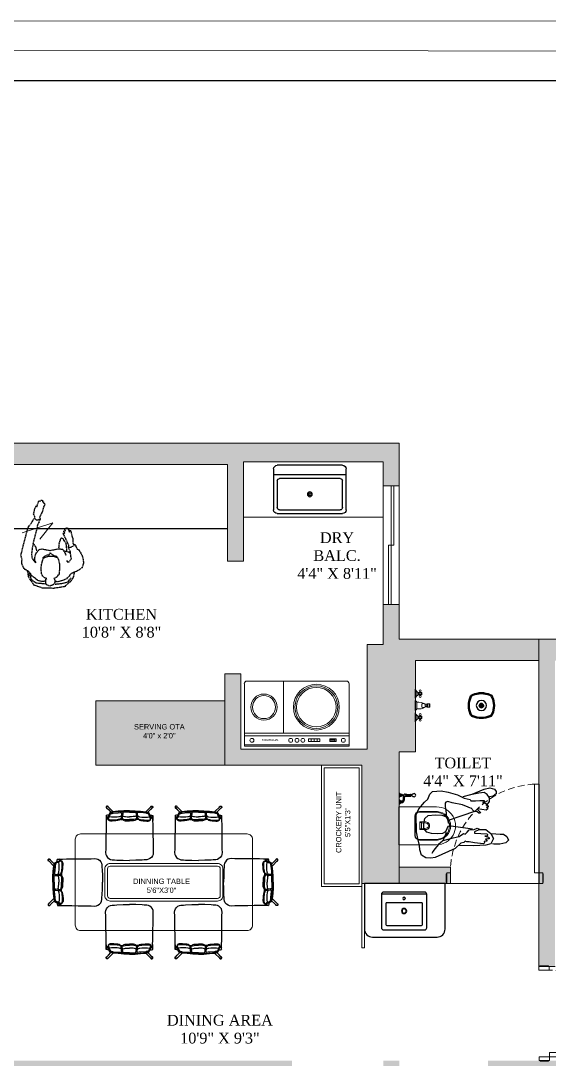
# Model space of a CAD drawing. Header units: inches. Extents: x 2744 to 7136, y -4349 to -2068.
# Drawn here: x 5651.2 to 5847.9, y -4030.8 to -3644 of the extents above; entities that cross this region are included whole.
import ezdxf

# ---------------------------------------------------------------- set-up
doc = ezdxf.new("R2010")
doc.units = ezdxf.units.IN
doc.header["$MEASUREMENT"] = 0
for name, pattern in [('1', [0]), ('ACAD_ISO02W100', [15, 12, -3]), ('ACAD_ISO03W100', [30, 12, -18]), ('CENTER2', [1.125, 0.75, -0.125, 0.125, -0.125]), ('HIDDEN4', [0.09375, 0.0625, -0.03125])]:
    doc.linetypes.add(name, pattern=pattern)
for name, color, linetype in [('1_text', 252, 'Continuous'), ('line_cad-block.com', 250, 'Continuous'), ('OP-ARQ-PUERTA', 3, 'Continuous'), ('OP-PROY 1', 8, 'HIDDEN4'), ('sanit acces', 4, 'Continuous')]:
    doc.layers.add(name, color=color, linetype=linetype)
for name, color, linetype, lineweight in [('2_wall 230', 12, 'Continuous', 30), ('col.', 31, 'Continuous', 0), ('DIM', 40, '1', 0), ('FURNI', 140, 'Continuous', 18), ('wall', 7, 'Continuous', 30)]:
    doc.layers.add(name, color=color, linetype=linetype, lineweight=lineweight)
doc.layers.add('HATCH', color=251, linetype='Continuous', lineweight=0, transparency=0.75)
doc.styles.add('HEMI', font='stylu.ttf')
doc.styles.get("Standard").update_dxf_attribs({"font": 'arial.ttf'})
doc.styles.add('syf', font='sylfaen.ttf')

# ---------------------------------------------------------------- blocks, each defined once
blk = doc.blocks.new('R95')
at = {"color": 0, "linetype": 'ByBlock'}
for p, q in [((-99, 715), (-136, 663)), ((-45, 731), (-99, 715)), ((-4, 729), (-45, 731)), ((50, 711), (-4, 729)), ((-245, 595), (-317, 513)), ((-200, 616), (-245, 595)), ((-148, 626), (-200, 616)), ((-155, 616), (-171, 581)), ((-136, 663), (-155, 616)), ((-12, 579), (4, 595)), ((4, 595), (35, 587)), ((105, 680), (50, 711)), ((114, 659), (105, 680)), ((167, 635), (114, 659)), ((138, 585), (147, 608)), ((147, 608), (155, 624)), ((173, 612), (167, 635)), ((202, 608), (173, 612)), ((239, 608), (202, 608)), ((283, 595), (239, 608)), ((312, 589), (283, 595)), ((-317, 513), (-336, 391)), ((-287, 406), (-278, 484)), ((-278, 484), (-260, 556)), ((-247, 492), (-262, 435)), ((-260, 556), (-214, 591)), ((-229, 531), (-247, 492)), ((-196, 567), (-229, 531)), ((-171, 581), (-196, 567)), ((-33, 567), (-12, 579)), ((-31, 546), (-33, 567)), ((-16, 536), (-31, 546)), ((35, 587), (62, 583)), ((83, 513), (41, 531)), ((62, 583), (83, 581)), ((83, 560), (68, 581)), ((83, 581), (136, 558)), ((93, 513), (83, 560)), ((114, 490), (83, 513)), ((91, 542), (176, 534)), ((118, 441), (114, 490)), ((136, 558), (157, 564)), ((138, 564), (138, 585)), ((157, 564), (221, 534)), ((176, 534), (229, 501)), ((221, 534), (293, 499)), ((244, 480), (225, 466)), ((229, 501), (244, 480)), ((303, 501), (293, 519)), ((293, 519), (318, 507)), ((293, 499), (303, 501)), ((357, 552), (310, 571)), ((310, 571), (332, 569)), ((326, 579), (312, 589)), ((318, 507), (328, 511)), ((328, 511), (322, 525)), ((322, 525), (349, 515)), ((332, 569), (326, 579)), ((349, 515), (355, 525)), ((351, 536), (359, 538)), ((355, 525), (351, 536)), ((359, 538), (357, 552)), ((-336, 391), (-332, 261)), ((-301, 369), (-309, 344)), ((-289, 393), (-301, 369)), ((-270, 402), (-289, 393)), ((-251, 404), (-270, 402)), ((-262, 435), (-256, 410)), ((-227, 398), (-251, 404)), ((-221, 393), (-227, 398)), ((-216, 410), (-221, 393)), ((-202, 428), (-216, 410)), ((-169, 451), (-202, 428)), ((-113, 457), (-169, 451)), ((-60, 457), (-113, 457)), ((2, 441), (-60, 457)), ((31, 426), (2, 441)), ((13, 433), (25, 408)), ((25, 408), (31, 381)), ((31, 381), (29, 358)), ((29, 358), (29, 329)), ((41, 393), (31, 426)), ((50, 377), (41, 393)), ((62, 365), (50, 377)), ((72, 354), (62, 365)), ((99, 348), (118, 441)), ((167, 449), (124, 447)), ((225, 466), (167, 449)), ((-332, 261), (-299, 165)), ((-309, 344), (-299, 313)), ((-299, 313), (-278, 301)), ((-278, 253), (-284, 301)), ((-278, 301), (-249, 299)), ((-272, 189), (-278, 253)), ((-254, 297), (-258, 249)), ((-258, 249), (-243, 204)), ((-249, 299), (-229, 301)), ((-229, 301), (-221, 313)), ((-221, 313), (-214, 286)), ((-214, 286), (-192, 261)), ((-192, 261), (-159, 249)), ((-159, 249), (-93, 247)), ((-93, 247), (-33, 257)), ((-33, 257), (17, 270)), ((15, 278), (-2, 272)), ((23, 305), (15, 278)), ((17, 270), (37, 292)), ((29, 329), (23, 305)), ((37, 292), (48, 317)), ((48, 317), (50, 338)), ((50, 338), (62, 344)), ((62, 344), (72, 354)), ((116, 259), (99, 348)), ((110, 224), (116, 259)), ((539, 257), (481, 229)), ((580, 270), (539, 257)), ((634, 288), (580, 270)), ((644, 274), (634, 288)), ((658, 274), (644, 274)), ((658, 261), (658, 274)), ((675, 261), (658, 261)), ((660, 233), (675, 245)), ((675, 245), (675, 261)), ((-299, 165), (-210, 105)), ((-243, 140), (-272, 189)), ((-243, 204), (-208, 160)), ((-204, 121), (-243, 140)), ((-208, 160), (-183, 132)), ((-157, 105), (-204, 121)), ((-183, 132), (-165, 125)), ((-165, 125), (-134, 95)), ((-33, 175), (-39, 191)), ((-39, 191), (-20, 173)), ((-10, 156), (-33, 175)), ((-20, 173), (19, 173)), ((15, 140), (-10, 156)), ((60, 136), (15, 140)), ((19, 173), (72, 191)), ((110, 142), (60, 136)), ((72, 191), (110, 224)), ((93, 198), (128, 189)), ((184, 154), (110, 142)), ((128, 189), (163, 171)), ((163, 171), (176, 160)), ((347, 198), (184, 154)), ((388, 204), (347, 198)), ((363, 97), (427, 144)), ((456, 235), (388, 204)), ((427, 144), (456, 158)), ((450, 189), (452, 218)), ((464, 175), (450, 189)), ((452, 218), (460, 224)), ((473, 233), (456, 235)), ((456, 158), (466, 171)), ((466, 171), (487, 173)), ((481, 229), (473, 233)), ((487, 173), (514, 160)), ((514, 160), (578, 173)), ((578, 173), (611, 191)), ((598, 196), (667, 220)), ((611, 191), (598, 196)), ((669, 229), (660, 233)), ((667, 220), (669, 229)), ((-210, 105), (-126, 88)), ((-134, 95), (-119, 62)), ((-119, 62), (-89, 39)), ((-89, 39), (-45, 24)), ((-45, 24), (-8, 27)), ((-8, 27), (44, 14)), ((44, 14), (122, 33)), ((122, 33), (363, 97))]:
    blk.add_line(p, q, dxfattribs=at)
blk = doc.blocks.new('Sink-single - 30 in top')
blk.add_line((-15, -3.999996), (15, -3.999996))
for points in [[(-13.5, 0), (13.5, 0)], [(-15, -18.499996), (-15, -1.5)], [(15, -1.5), (15, -18.499996)], [(-13.5, -17.499996), (-13.5, -6.499996)], [(-12.5, -5.499996), (12.5, -5.499996)], [(13.5, -6.499996), (13.5, -17.499996)], [(13.5, -19.999996), (-13.5, -19.999996)], [(12.5, -18.499996), (-12.5, -18.499996)]]:
    blk.add_lwpolyline(points)
for radius in [1, 0.5]:
    blk.add_circle((0, -11.999996), radius)
for centre, radius, start, end in [((-13.5, -1.5), 1.5, 90, 180), ((13.5, -1.5), 1.5, 0, 90), ((-12.5, -6.499996), 1, 90, 180), ((12.5, -6.499996), 1, 0, 90), ((-13.5, -18.499996), 1.5, 180, 270), ((-12.5, -17.499996), 1, 180, 270), ((12.5, -17.499996), 1, 270, 0), ((13.5, -18.499996), 1.5, 270, 0)]:
    blk.add_arc(centre, radius, start, end)
blk = doc.blocks.new('rthth')
at = {"color": 22}
for p, q in [((4076.22, -478.72), (4039.17, -478.72)), ((4052.82, -498.09), (4052.82, -478.72)), ((4038.2, -502.97), (4038.2, -479.69)), ((4077.2, -502.97), (4077.2, -479.69)), ((4077.2, -498.09), (4038.2, -498.09)), ((4077.2, -499.07), (4038.2, -499.07)), ((4077.2, -502.48), (4038.2, -502.48)), ((4062.08, -501.22), (4062.08, -500.27)), ((4062.08, -500.27), (4066.36, -500.27)), ((4066.36, -501.22), (4062.08, -501.22)), ((4063.13, -500.27), (4063.13, -501.22)), ((4064.18, -500.27), (4064.18, -501.22)), ((4065.31, -500.27), (4065.31, -501.22)), ((4066.36, -500.27), (4066.36, -501.22)), ((4070, -500.98), (4070, -500.51)), ((4070, -500.51), (4071.89, -500.51)), ((4071.89, -500.98), (4070, -500.98)), ((4071.89, -500.51), (4071.89, -500.98)), ((4077.2, -502.97), (4038.2, -502.97))]:
    blk.add_line(p, q, dxfattribs=at)
at = {"color": 22, "elevation": 0}
blk.add_lwpolyline([(4072.38, -501.22), (4070, -501.22), (4070, -500.27), (4072.38, -500.27)], close=True, dxfattribs=at)
at = {"color": 22}
for centre, radius in [((4065.01, -488.41), 8.53), ((4065.01, -488.41), 7.95), ((4065.01, -488.41), 7.36), ((4045.51, -488.41), 4.87), ((4045.51, -488.41), 4.29), ((4041.03, -500.78), 0.731), ((4055.44, -500.78), 0.731), ((4057.81, -500.78), 0.731), ((4059.98, -500.78), 0.731), ((4075.06, -500.78), 0.731)]:
    blk.add_circle(centre, radius, dxfattribs=at)
for centre, start, end in [((4039.17, -479.69), 90, 180), ((4076.22, -479.69), 0, 90)]:
    blk.add_arc(centre, 0.975, start, end, dxfattribs=at)
at = {"color": 22, "ltscale": 10, "insert": (4050.82, -501.03), "char_height": 0.731, "attachment_point": 1, "rotation": 180}
blk.add_mtext_dynamic_manual_height_columns('WHIRLPOOL', width=4.0897, gutter_width=17.55, heights=[0], dxfattribs=at)
blk = doc.blocks.new('LEADCHAIR Executive 2014')
at = {"layer": 'line_cad-block.com', "color": 252, "true_color": 0x939598}
for points in [[(-239, 254), (-241, 256), (-243, 261), (-246, 264), (-249, 267), (-253, 268), (-257, 268), (-260, 267), (-264, 264), (-266, 261), (-267, 257), (-267, 253), (-266, 250), (-264, 246), (-260, 244), (-254, 240)], [(-186, 201), (-248, 262), (-251, 265), (-253, 265), (-256, 265), (-259, 265), (-262, 262), (-264, 260), (-265, 257), (-264, 254), (-264, 251), (-262, 249), (-241, 227), (-211, 196)], [(186, 201), (248, 262), (251, 265), (253, 265), (256, 265), (259, 265), (262, 262), (264, 260), (265, 257), (264, 254), (264, 251), (262, 249), (241, 227), (211, 196)], [(239, 254), (241, 256), (243, 261), (246, 264), (249, 267), (253, 268), (257, 268), (260, 267), (264, 264), (266, 261), (267, 257), (267, 253), (266, 250), (264, 246), (260, 244), (254, 240)], [(-256, 130), (-260, 128), (-262, 121), (-263, 116), (-265, 102), (-267, 55), (-267, -5), (-269, -78), (-270, -119), (-270, -168), (-270, -225), (-272, -265), (-270, -285), (-263, -303), (-251, -320), (-234, -334), (-217, -342), (-199, -346), (-170, -348), (-146, -350), (-73, -353), (0, -354)], [(-265, 159), (-265, 159), (-266, 159), (-266, 150), (-266, 142), (-266, 139), (-266, 104)], [(-263, 146), (-264, 146), (-264, 146), (-265, 145), (-265, 144), (-266, 131)], [(0, 214), (-64, 213), (-127, 208), (-190, 201), (-202, 199), (-211, 196), (-219, 194), (-223, 191), (-227, 184), (-247, 135), (-249, 131), (-251, 130), (-253, 131), (-255, 136), (-259, 147), (-262, 153), (-265, 159)], [(-234, 166), (-245, 164), (-252, 163), (-265, 159)], [(0, 210), (-63, 207), (-126, 203), (-190, 196), (-196, 195), (-204, 193), (-210, 192), (-216, 190), (-220, 188), (-223, 184), (-226, 176), (-245, 133), (-251, 124), (-253, 125), (-263, 146)], [(-98, 152), (-96, 152), (-93, 152), (-92, 152), (-93, 147), (-93, 143), (-94, 138), (-94, 134), (-95, 129), (-96, 124), (-96, 123), (-102, 120), (-107, 118), (-111, 116), (-128, 112), (-140, 110), (-170, 108), (-192, 107), (-204, 107), (-224, 108), (-229, 109), (-241, 113), (-244, 114), (-241, 121), (-237, 132), (-233, 142), (-232, 146), (-229, 151)], [(-96, 123), (-99, 119), (-107, 112), (-117, 105), (-131, 101), (-157, 98), (-180, 97), (-198, 95), (-214, 95), (-221, 97), (-227, 99), (-233, 101), (-237, 105), (-240, 108), (-242, 112), (-243, 113)], [(-92, 195), (-90, 194), (-89, 192), (-90, 180), (-92, 155), (-99, 151), (-106, 149), (-116, 146), (-120, 145), (-142, 142), (-168, 141), (-190, 141), (-206, 142), (-224, 145), (-230, 146), (-230, 147), (-228, 153), (-221, 173), (-219, 176), (-217, 178), (-210, 181), (-199, 184), (-193, 185), (-186, 187), (-130, 192), (-111, 193), (-92, 195)], [(-71, 153), (-76, 153), (-79, 152), (-80, 152), (-80, 149), (-81, 144), (-82, 136), (-83, 130), (-84, 124), (-67, 117), (-50, 115), (0, 113)], [(-84, 124), (-73, 110), (-68, 107), (-60, 103), (-48, 100), (-39, 99), (-34, 98), (0, 98)], [(0, 198), (-74, 197), (-74, 195), (-75, 193), (-76, 181), (-79, 156), (-78, 155), (-76, 154), (-71, 152), (-57, 148), (-44, 147), (-25, 146), (0, 146)], [(0, 214), (64, 213), (127, 208), (190, 201), (202, 199), (211, 196), (219, 194), (223, 191), (227, 184), (247, 135), (249, 131), (251, 130), (253, 131), (255, 136), (259, 147), (262, 153), (265, 159)], [(0, 210), (63, 207), (126, 203), (190, 196), (196, 195), (204, 193), (210, 192), (216, 190), (220, 188), (223, 184), (226, 176), (245, 133), (251, 124), (253, 125), (263, 146)], [(0, 198), (74, 197), (74, 195), (75, 193), (76, 181), (79, 156), (78, 155), (76, 154), (71, 152), (57, 148), (44, 147), (25, 146), (0, 146)], [(71, 153), (76, 153), (79, 152), (80, 152), (80, 149), (81, 144), (82, 136), (83, 130), (84, 124), (67, 117), (50, 115), (0, 113)], [(256, 130), (260, 128), (262, 121), (263, 116), (265, 102), (267, 55), (267, -5), (269, -78), (270, -119), (270, -168), (270, -225), (272, -265), (270, -285), (263, -303), (251, -320), (234, -334), (217, -342), (199, -346), (170, -348), (146, -350), (73, -353), (0, -354)], [(84, 124), (73, 110), (68, 107), (60, 103), (48, 100), (39, 99), (34, 98), (0, 98)], [(92, 195), (90, 194), (89, 192), (90, 180), (92, 155), (99, 151), (106, 149), (116, 146), (120, 145), (142, 142), (168, 141), (190, 141), (206, 142), (224, 145), (230, 146), (230, 147), (228, 153), (221, 173), (219, 176), (217, 178), (210, 181), (199, 184), (193, 185), (186, 187), (130, 192), (111, 193), (92, 195)], [(98, 152), (96, 152), (93, 152), (92, 152), (93, 147), (93, 143), (94, 138), (94, 134), (95, 129), (96, 124), (96, 123), (102, 120), (107, 118), (111, 116), (128, 112), (140, 110), (170, 108), (192, 107), (204, 107), (224, 108), (229, 109), (241, 113), (244, 114), (241, 121), (237, 132), (233, 142), (232, 146), (229, 151)], [(96, 123), (99, 119), (107, 112), (117, 105), (131, 101), (157, 98), (180, 97), (198, 95), (214, 95), (221, 97), (227, 99), (233, 101), (237, 105), (240, 108), (242, 112), (243, 113)], [(234, 166), (245, 164), (252, 163), (265, 159)], [(263, 146), (264, 146), (264, 146), (265, 145), (265, 144), (266, 131)], [(265, 159), (265, 159), (266, 159), (266, 150), (266, 142), (266, 139), (266, 104)], [(-102, 115), (-89, 115)], [(-89, 115), (-86, 115), (-81, 114), (-73, 111)], [(89, 115), (86, 115), (81, 114), (73, 111)], [(102, 115), (89, 115)]]:
    blk.add_lwpolyline(points, dxfattribs=at)
blk = doc.blocks.new('45H')
at = {"layer": 'DIM', "color": 251, "true_color": 0x636466}
for points in [[(3972.57, -538.99), (3972.57, -570.99, 0.414214), (3974.57, -572.99), (4036.57, -572.99, 0.414214), (4038.57, -570.99), (4038.57, -538.99, 0.414214), (4036.57, -536.99), (3974.57, -536.99, 0.414214)], [(3983.57, -549.99), (3983.57, -559.99, 0.414214), (3985.57, -561.99), (4025.57, -561.99, 0.414214), (4027.57, -559.99), (4027.57, -549.99, 0.414214), (4025.57, -547.99), (3985.57, -547.99, 0.414214)], [(3984.57, -549.99), (3984.57, -559.99, 0.414214), (3985.57, -560.99), (4025.57, -560.99, 0.414214), (4026.57, -559.99), (4026.57, -549.99, 0.414214), (4025.57, -548.99), (3985.57, -548.99, 0.414214)]]:
    blk.add_lwpolyline(points, format="xyb", close=True, dxfattribs=at)
at = {"color": 18, "lineweight": 9, "true_color": 0x000000, "yscale": 0.03255662233685245, "zscale": 0.03255662233685245}
for p, xscale, rotation in [((3992.74, -535.32), 0.03255662233685245, 0.03546956771369926), ((4018.41, -535.32), -0.03255662233685245, 359.9645304322863), ((3971.16, -555), 0.03255662233685245, 90.03546956771373), ((4039.32, -555), -0.03255662233685245, 269.9645304322863), ((3992.74, -574.8), -0.03255662233685245, 179.9645304322863), ((4018.41, -574.8), 0.03255662233685245, 180.0354695677137)]:
    blk.add_blockref('LEADCHAIR Executive 2014', p, dxfattribs=dict(at, xscale=xscale, rotation=rotation))
blk = doc.blocks.new('Faucet - Bathroom front')
at = {"color": 250}
for p, q in [((-0.5, 4.25), (0.5, 4.25)), ((0.5, 3.75), (-0.5, 3.75)), ((-0.25, 3), (-0.25, 3.5)), ((0.25, 3.5), (0.25, 3)), ((-5, 0), (-2.25, 0)), ((-4.5087, 0.25), (-2.7408, 0.25)), ((-4, 1.625), (-4.25, 1.625)), ((-4, 1.375), (-4.25, 1.375)), ((-3.1442, 0.75), (-4.0979, 0.75)), ((-3.25, 1.625), (-3, 1.625)), ((-3.25, 1.375), (-3, 1.375)), ((-1.5, 0), (1.5, 0)), ((-1, 0.5), (1, 0.5)), ((-0.5, 3), (0.5, 3)), ((0.5, 2), (-0.5, 2)), ((2.25, 0), (5, 0)), ((2.7413, 0.25), (4.5092, 0.25)), ((3.25, 1.625), (3, 1.625)), ((3.25, 1.375), (3, 1.375)), ((4.1058, 0.75), (3.1521, 0.75)), ((4, 1.625), (4.25, 1.625)), ((4, 1.375), (4.25, 1.375))]:
    blk.add_line(p, q, dxfattribs=at)
for points in [[(-0.5, 3.75), (-0.5, 4.25)], [(-0.25, 4.5), (0.25, 4.5)], [(0.25, 3.5), (-0.25, 3.5)], [(0.5, 4.25), (0.5, 3.75)]]:
    blk.add_lwpolyline(points, dxfattribs=at)
for points in [[(-4, 1), (-4, 2), (-3.25, 2), (-3.25, 1)], [(3.25, 1), (3.25, 2), (4, 2), (4, 1)]]:
    blk.add_lwpolyline(points, close=True, dxfattribs=at)
for centre in [(-4.5, 1.5), (-3.625, 1.5), (-2.75, 1.5), (2.75, 1.5), (3.625, 1.5), (4.5, 1.5)]:
    blk.add_circle(centre, 0.2795, dxfattribs=at)
for centre, radius, start, end in [((-0.2575, 4.2575), 0.2426, 88.22243, 181.7776), ((-0.2575, 3.7425), 0.2426, 178.2224, 271.7776), ((0.2575, 4.2575), 0.2426, 358.2224, 91.77757), ((0.2575, 3.7425), 0.2426, 268.2224, 1.777565), ((-5.375, 1.375), 1.4252, 285.2551, 344.7449), ((-1.875, 1.375), 1.4252, 195.2551, 254.7449), ((-0.7962, -0.2038), 0.7327, 106.1502, 163.8498), ((3, 1), 4.0311, 150.2551, 187.125), ((0.6413, 2.5), 1.246, 156.3417, 203.6583), ((-3, 1), 4.0311, 352.875, 29.74488), ((-0.6413, 2.5), 1.246, 336.3417, 23.65835), ((0.7962, -0.2038), 0.7327, 16.1502, 73.84979), ((1.875, 1.375), 1.4252, 285.2551, 344.7449), ((5.375, 1.375), 1.4252, 195.2551, 254.7449)]:
    blk.add_arc(centre, radius, start, end, dxfattribs=at)
blk = doc.blocks.new('20')
at = {"linetype": 'CENTER2'}
for p, q in [((20336.5, 17141.7), (20296.5, 17141.7)), ((20316.5, 17161.7), (20316.5, 17121.7))]:
    blk.add_line(p, q, dxfattribs=at)
at = {"linetype": 'Continuous'}
for p, q in [((20307.3, 17155.2), (20302.8, 17153.4)), ((20304.5, 17146.2), (20304.5, 17147.5)), ((20304.5, 17146.2), (20304.5, 17137.3)), ((20304.5, 17136), (20304.5, 17137.3)), ((20307.3, 17155.2), (20313.6, 17157.8)), ((20318, 17159.7), (20313.6, 17157.8)), ((20315.1, 17123.8), (20319.5, 17125.7)), ((20319.5, 17125.7), (20325.8, 17128.3)), ((20325.8, 17128.3), (20330.3, 17130.1)), ((20328.5, 17147.5), (20328.5, 17146.2)), ((20328.5, 17137.3), (20328.5, 17146.2)), ((20328.5, 17137.3), (20328.5, 17136))]:
    blk.add_line(p, q, dxfattribs=at)
for radius in [43.2, 18.5, 10.6, 9.32]:
    blk.add_circle((20316.5, 17141.7), radius, dxfattribs=at)
for centre, radius, start, end in [((20389.4, 17141.7), 183.5, 155.7431, 204.2554), ((20388.1, 17141.7), 179.3, 155.91556, 204.08443), ((20384.6, 17141.7), 169.8, 156.04625, 203.9541), ((20250.9, 17207.4), 30.4, 108.64001, 161.3731), ((20252.5, 17205.8), 29.5, 107.94938, 162.05143), ((20255.7, 17202.6), 27.4, 107.18361, 162.81397), ((20316.5, 17068.9), 183.5, 65.74286, 114.25553), ((20316.5, 17070.2), 179.3, 65.91547, 114.08459), ((20316.5, 17073.6), 169.8, 66.05042, 113.94992), ((20377.4, 17202.6), 27.4, 17.18844, 72.80849), ((20380.6, 17205.8), 29.5, 17.94957, 72.05046), ((20382.3, 17207.5), 30.3, 18.56171, 71.43789), ((20248.5, 17141.7), 169.8, 336.04613, 23.95396), ((20245, 17141.7), 179.3, 335.91545, 24.08454), ((20243.7, 17141.7), 183.5, 335.7447, 24.25649), ((20316.5, 17141.7), 18, 136.05646, 268.64108), ((20316.5, 17141.7), 18, 136.05646, 268.94354), ((20316.5, 17141.7), 16.4, 124.57314, 280.42686), ((20308.7, 17149), 7.29, 134.21786, 143.11952), ((20316.5, 17141.7), 18, 88.94354, 136.05646), ((20316.5, 17141.7), 13.3, 25.54384, 154.45616), ((20316.5, 17141.7), 13.3, 205.54384, 334.45616), ((20316.5, 17141.7), 16.4, 304.57314, 100.42686), ((20316.1, 17130.5), 6.74, 261.51414, 271.14696), ((20316.5, 17141.7), 18, 268.94354, 316.05646), ((20316.5, 17141.7), 18, 316.05646, 88.94354), ((20317, 17153), 6.74, 81.51489, 91.14773), ((20324.4, 17134.5), 7.29, 314.21786, 323.11952), ((20250.9, 17076.1), 30.4, 198.64926, 251.35141), ((20252.9, 17078.1), 30.1, 198.49133, 251.50896), ((20255.7, 17080.9), 27.4, 197.18923, 252.81192), ((20316.5, 17214.6), 183.5, 245.74528, 294.25638), ((20316.5, 17213.3), 179.3, 245.91564, 294.08446), ((20316.5, 17209.9), 169.8, 246.05016, 293.94975), ((20377.4, 17080.9), 27.4, 287.18229, 342.8172), ((20380.7, 17077.6), 29.4, 287.87921, 342.12036), ((20382.3, 17076), 30.3, 288.56118, 341.42431)]:
    blk.add_arc(centre, radius, start, end, dxfattribs=at)
blk = doc.blocks.new('R91')
at = {"color": 9, "linetype": 'ByBlock', "true_color": 0xbbbcbf}
for p, q in [((-503, 917), (-524, 846)), ((-441, 953), (-503, 917)), ((-372, 958), (-441, 953)), ((-313, 950), (-372, 958)), ((-340, 863), (-358, 896)), ((-316, 828), (-340, 863)), ((-34, 825), (-313, 950)), ((-527, 783), (-554, 685)), ((-524, 846), (-527, 783)), ((-265, 771), (-316, 828)), ((-209, 724), (-265, 771)), ((-185, 667), (-209, 724)), ((41, 754), (-34, 825)), ((222, 789), (26, 783)), ((85, 742), (41, 754)), ((103, 724), (85, 742)), ((124, 733), (103, 724)), ((157, 733), (124, 733)), ((234, 748), (157, 733)), ((388, 780), (222, 789)), ((359, 762), (234, 748)), ((371, 745), (359, 762)), ((368, 730), (371, 745)), ((403, 724), (368, 730)), ((460, 759), (388, 780)), ((403, 709), (403, 724)), ((495, 688), (460, 759)), ((501, 768), (481, 759)), ((582, 765), (501, 768)), ((665, 745), (582, 765)), ((704, 709), (665, 745)), ((-572, 596), (-574, 359)), ((-554, 685), (-572, 596)), ((-429, 599), (-468, 549)), ((-361, 620), (-429, 599)), ((-286, 623), (-361, 620)), ((-209, 617), (-286, 623)), ((-167, 596), (-209, 617)), ((-200, 715), (-63, 679)), ((-161, 602), (-185, 667)), ((-149, 552), (-167, 596)), ((-63, 679), (20, 661)), ((20, 661), (82, 617)), ((82, 617), (103, 626)), ((103, 626), (130, 599)), ((130, 599), (157, 569)), ((231, 614), (406, 623)), ((231, 596), (231, 614)), ((290, 566), (231, 596)), ((374, 656), (430, 667)), ((409, 653), (374, 656)), ((383, 697), (403, 709)), ((418, 694), (383, 697)), ((388, 563), (457, 617)), ((406, 623), (412, 638)), ((412, 638), (409, 653)), ((433, 691), (418, 694)), ((430, 667), (433, 691)), ((457, 617), (495, 688)), ((466, 620), (588, 629)), ((588, 629), (635, 629)), ((635, 629), (680, 659)), ((680, 659), (704, 709)), ((-468, 549), (-470, 486)), ((-470, 486), (-453, 409)), ((-135, 522), (-149, 552)), ((-147, 412), (-132, 457)), ((-117, 516), (-135, 522)), ((-135, 468), (-108, 480)), ((-132, 457), (-135, 468)), ((-129, 433), (237, 311)), ((-105, 498), (-117, 516)), ((-108, 480), (-105, 498)), ((-93, 510), (204, 552)), ((157, 569), (228, 561)), ((228, 561), (270, 543)), ((270, 543), (290, 552)), ((290, 552), (290, 566)), ((293, 561), (388, 563)), ((-574, 359), (-539, 275)), ((-453, 409), (-408, 367)), ((-408, 367), (-313, 359)), ((-313, 359), (-221, 365)), ((-221, 365), (-167, 382)), ((-176, 243), (-158, 335)), ((-167, 382), (-147, 412)), ((-158, 335), (-158, 385)), ((222, 308), (183, 261)), ((267, 320), (222, 308)), ((293, 338), (267, 320)), ((273, 284), (317, 326)), ((394, 293), (276, 275)), ((311, 338), (293, 338)), ((317, 326), (311, 338)), ((415, 275), (394, 293)), ((-539, 275), (-459, 183)), ((-459, 183), (-414, 142)), ((-173, 198), (-176, 243)), ((-164, 183), (-173, 198)), ((-138, 177), (-164, 183)), ((-78, 192), (-138, 177)), ((65, 222), (-78, 192)), ((145, 252), (65, 222)), ((88, 127), (174, 148)), ((177, 269), (145, 252)), ((174, 148), (180, 166)), ((183, 261), (177, 269)), ((180, 166), (246, 166)), ((246, 166), (308, 160)), ((276, 275), (273, 284)), ((308, 160), (365, 163)), ((344, 189), (403, 207)), ((371, 180), (344, 189)), ((365, 163), (371, 180)), ((388, 222), (421, 237)), ((406, 216), (388, 222)), ((400, 255), (415, 275)), ((421, 252), (400, 255)), ((403, 207), (406, 216)), ((406, 222), (442, 174)), ((421, 237), (421, 252)), ((442, 174), (442, 124)), ((-414, 142), (-384, 73)), ((-384, 73), (-349, 38)), ((-349, 38), (-230, 29)), ((-230, 29), (-132, 44)), ((-132, 44), (-4, 85)), ((-4, 85), (88, 127)), ((177, 85), (70, 109)), ((293, 59), (177, 85)), ((198, 73), (365, 5)), ((365, 50), (293, 59)), ((409, 79), (365, 50)), ((365, 5), (445, -16)), ((442, 124), (409, 79)), ((490, 100), (442, 112)), ((445, -16), (510, 5)), ((531, 68), (490, 100)), ((510, 5), (531, 35)), ((531, 35), (531, 68))]:
    blk.add_line(p, q, dxfattribs=at)
blk = doc.blocks.new('wall handshower (top)')
at = {"color": 0}
for p, q in [((30, 0), (-30, 0)), ((-30, 0), (-30, -3)), ((30, 0), (30, -3)), ((130, 0), (70, 0)), ((70, 0), (70, -3)), ((130, 0), (130, -3)), ((-27, -4), (27, -4)), ((-22, -10), (0, -10)), ((-14, -10), (-14, -25)), ((-12, -43), (-12, -26)), ((-12, -26), (0, -26)), ((-12, -43), (12, -43)), ((-6, -26), (-6, -10)), ((22, -10), (0, -10)), ((12, -26), (0, -26)), ((6, -26), (6, -10)), ((12, -43), (12, -26)), ((14, -10), (14, -25)), ((73, -4), (127, -4)), ((78, -10), (100, -10)), ((86, -10), (86, -25)), ((88, -43), (88, -26)), ((88, -26), (100, -26)), ((88, -43), (112, -43)), ((88, -101), (88, -95)), ((88, -108), (88, -165)), ((89, -106), (89, -164)), ((89, -107), (89, -165)), ((91, -104), (91, -163)), ((92, -103), (92, -162)), ((94, -26), (94, -10)), ((94, -102), (94, -161)), ((95, -45), (95, -67)), ((96, -101), (96, -160)), ((98, -101), (98, -160)), ((122, -10), (100, -10)), ((112, -26), (100, -26)), ((100, -101), (100, -160)), ((102, -101), (102, -160)), ((104, -101), (104, -160)), ((105, -45), (105, -68)), ((105, -102), (105, -161)), ((106, -26), (106, -10)), ((107, -103), (107, -162)), ((108, -104), (108, -163)), ((110, -106), (110, -164)), ((110, -107), (110, -164)), ((111, -101), (111, -95)), ((111, -108), (111, -165)), ((111, -108), (111, -165)), ((112, -43), (112, -26)), ((114, -10), (114, -25))]:
    blk.add_line(p, q, dxfattribs=at)
for centre, radius, start, end in [((-27, -2), 2.41, 207.9179, 271.9718), ((-15, 2), 13.8, 205.7896, 241.6564), ((-10, -20), 5.86, 230.0793, 254.0924), ((17, -41), 24.5, 184.3011, 218.585), ((22, -36), 32.1, 219.6697, 269.6336), ((22, -38), 15.3, 199.0504, 270.6085), ((10, -20), 5.86, 285.9076, 309.9207), ((15, 2), 13.8, 298.3436, 334.2104), ((-21, -679), 627, 81.0602, 86.0403), ((-119, -1559), 1497, 82.5073, 84.5933), ((27, -2), 2.41, 268.0282, 332.0821), ((73, -2), 2.41, 207.9179, 271.9718), ((85, 2), 13.8, 205.7896, 241.6564), ((71, -104), 44.8, 58.5932, 83.7686), ((73, -100), 26.8, 64.0824, 83.2266), ((115, -81), 30.7, 168.4004, 207.2273), ((100, -83), 16.7, 30.5106, 149.4894), ((90, -20), 5.86, 230.0793, 254.0924), ((90, -105), 2.8, 137.3065, 222.6935), ((100, -108), 17.6, 49.0147, 130.9853), ((100, -110), 14.6, 37.5398, 142.4602), ((100, -110), 13.8, 33.1371, 146.8629), ((100, -112), 12.9, 26.3551, 153.6449), ((89, -102), 1.5, 143.1441, 216.8559), ((100, -113), 12.6, 23.4368, 156.5632), ((89, -107), 1.5, 143.1441, 216.8559), ((100, -37), 10, 215.7762, 324.2238), ((84, -81), 30.7, 332.7727, 11.5996), ((110, -102), 1.5, 323.1441, 36.8559), ((109, -105), 2.8, 317.3065, 42.6935), ((110, -107), 1.5, 323.1441, 36.8559), ((110, -20), 5.86, 285.9076, 309.9207), ((115, 2), 13.8, 298.3436, 334.2104), ((127, -2), 2.41, 268.0282, 332.0821), ((120, -215), 42.7, 153.5123, 181.2517), ((100, -217), 22.5, 179.1351, 0.8649), ((72, -182), 17, 302.6481, 343.7121), ((90, -169), 2.8, 137.3065, 222.6935), ((100, -174), 14.6, 37.5398, 142.4602), ((100, -175), 13.8, 33.1371, 146.8629), ((100, -177), 12.9, 26.3551, 153.6449), ((89, -166), 1.5, 143.1441, 216.8559), ((100, -178), 12.6, 23.4368, 156.5632), ((89, -172), 1.5, 143.1441, 216.8559), ((42, -182), 47.1, 354.3747, 11.6429), ((157, -182), 47.1, 168.3571, 185.6253), ((127, -182), 17, 196.2879, 237.3519), ((110, -166), 1.5, 323.1441, 36.8559), ((109, -169), 2.8, 317.3065, 42.6935), ((110, -172), 1.5, 323.1441, 36.8559), ((79, -215), 42.7, 358.7483, 26.4877)]:
    blk.add_arc(centre, radius, start, end, dxfattribs=at)
blk = doc.blocks.new('WC')
at = {"color": 18, "lineweight": 9, "true_color": 0x000000}
for p, q in [((66302.86, 13876), (66302.86, 13862.11)), ((66316.94, 13876), (66316.94, 13862.11)), ((66306.33, 13870.23), (66313.46, 13870.23)), ((66306.33, 13870.11), (66313.46, 13870.11)), ((66304.59, 13861.85), (66304.59, 13868.49)), ((66304.84, 13861.98), (66304.84, 13868.62)), ((66308.48, 13868.38), (66308.48, 13866.13)), ((66308.85, 13867.76), (66308.48, 13868.38)), ((66311.32, 13868.38), (66308.48, 13868.38)), ((66310.94, 13867.76), (66308.85, 13867.76)), ((66308.85, 13867.76), (66308.98, 13866.01)), ((66310.82, 13866.01), (66310.94, 13867.76)), ((66310.94, 13867.76), (66311.32, 13868.38)), ((66311.32, 13866.13), (66311.32, 13868.38)), ((66314.95, 13868.62), (66314.95, 13861.98)), ((66315.2, 13868.49), (66315.2, 13861.85))]:
    blk.add_line(p, q, dxfattribs=at)
at = {"color": 18, "lineweight": 9, "true_color": 0x000000, "extrusion": (0, 0, -1)}
for centre, major_axis, start_param, end_param in [((66306.33, 13868.49), (-1.23, 1.23), 5.497787, 7.068583), ((66306.33, 13868.62), (-1.05, 1.05), 5.497787, 7.068583), ((66313.46, 13868.49), (1.23, 1.23), -0.785398, 0.785398), ((66313.46, 13868.62), (1.05, 1.05), -0.785398, 0.785398), ((66309.9, 13862.11), (-4.98, 4.98), 2.356194, 5.497787), ((66309.9, 13862.23), (-3.76, 3.76), 2.428728, 5.425253), ((66309.9, 13862.36), (3.58, 3.58), 0.85969, 3.852699)]:
    blk.add_ellipse(centre, major_axis=major_axis, ratio=1, start_param=start_param, end_param=end_param, dxfattribs=at)
at = {"color": 18, "lineweight": 9, "true_color": 0x000000, "extrusion": (2.23124e-30, -2.23124e-30, -1)}
for centre, major_axis in [((66309.9, 13866.13), (1, 1)), ((66309.9, 13866.01), (0.652, 0.652))]:
    blk.add_ellipse(centre, major_axis=major_axis, ratio=1, start_param=0.785398, end_param=3.926991, dxfattribs=at)
at = {"layer": 'wall'}
blk.add_line((66316.94, 13876), (66302.86, 13876), dxfattribs=at)
at = {"layer": 'sanit acces', "color": 250, "lineweight": 9, "xscale": -0.025408890989909, "yscale": 0.025408890989909, "zscale": 0.025408890989909}
blk.add_blockref('wall handshower (top)', (66301.04, 13876), dxfattribs=at)
blk = doc.blocks.new('wb18.')
at = {"color": 252}
blk.add_line((-10.85, -1), (10.85, -1), dxfattribs=at)
for points in [[(-9.85, 0), (9.85, 0, -0.41421356), (10.85, -1), (10.85, -17.11, -0.41421356), (9.85, -18.11), (-9.85, -18.11, -0.41421356), (-10.85, -17.11), (-10.85, -1, -0.41421356)], [(-8.295, -5.055), (8.295, -5.055, -0.41421356), (8.795, -5.555), (8.795, -15.555, -0.41421356), (8.295, -16.055), (-8.295, -16.055, -0.41421356), (-8.795, -15.555), (-8.795, -5.555, -0.41421356)]]:
    blk.add_lwpolyline(points, format="xyb", close=True, dxfattribs=at)
for centre, radius in [((0, -3.0275), 0.5862), ((0, -9.055), 1.25), ((0, -9.055), 1)]:
    blk.add_circle(centre, radius, dxfattribs=at)
blk = doc.blocks.new('P-3')
at = {"lineweight": 0}
for p, q in [((-0.0339, 0.0988), (-0.0339, 0.0012)), ((-0.0339, 0.0012), (0, 0.0012))]:
    blk.add_line(p, q, dxfattribs=at)
for points in [[(-0.0339, 0.0988), (-0.0339, 0.92), (-0.0755, 0.92), (-0.0755, 0.0988)], [(-0.8939, 0.01), (-0.8878, 0.01), (-0.8878, 0.09), (-0.8939, 0.09)], [(0, 0.01), (0.0061, 0.01), (0.0061, 0.0888), (0, 0.0888)]]:
    blk.add_lwpolyline(points, close=True, dxfattribs=at)
for points in [[(-0.8878, 0.0012), (-0.8539, 0.0012), (-0.8539, 0.0988), (-0.8878, 0.0988)], [(-0.8878, 0.0988), (-0.8878, 0.0012)], [(-0.0339, 0.0988), (0, 0.0988), (0, 0.0012)]]:
    blk.add_lwpolyline(points, dxfattribs=at)
at = {"layer": 'OP-PROY 1', "linetype": 'HIDDEN4', "lineweight": 0}
blk.add_arc((-0.0337, 0.1008), 0.8202, 92.92408, 180.14232, dxfattribs=at)

msp = doc.modelspace()

# ---------------------------------------------------------------- hatches: boundary and pattern name
at = {"layer": 'HATCH', "true_color": 0xc7c8ca, "transparency": 33554687}
h = msp.add_hatch(color=9, dxfattribs=at)
h.dxf.hatch_style = 1
h.paths.add_polyline_path([(5522.14, -3854.3), (5418.14, -3854.3), (5418.14, -3871.92), (5426.14, -3871.92), (5426.14, -3862.3), (5514.14, -3862.3), (5514.14, -3920.11), (5522.14, -3920.11)])
h.paths.add_polyline_path([(5426.14, -3895.92), (5418.14, -3895.92), (5418.14, -3912.3), (5378.14, -3912.3), (5378.14, -4079.3), (5412.14, -4079.3), (5412.14, -4073.3), (5386.14, -4073.3), (5386.14, -3920.3), (5426.14, -3920.3)])
h.paths.add_polyline_path([(5448.14, -3914.3), (5426.14, -3914.3), (5426.14, -3920.3), (5448.14, -3920.3)])
h.paths.add_polyline_path([(5514.14, -3914.3), (5481.14, -3914.3), (5481.14, -3920.11), (5514.14, -3920.11)], flags=17)
h.paths.add_polyline_path([(5522.14, -3954.3), (5516.14, -3954.3), (5516.14, -4073.3), (5484.14, -4073.3), (5484.14, -4079.3), (5516.14, -4079.3), (5516.14, -4139.3), (5537.14, -4139.3), (5537.14, -4133.3), (5522.14, -4133.3)])
h.paths.add_polyline_path([(5386.14, -4079.3), (5378.14, -4079.3), (5378.14, -4144.3), (5386.14, -4144.3)])
h.paths.add_polyline_path([(5522.14, -4139.3), (5516.14, -4139.3), (5516.14, -4144.3), (5516.14, -4197.3), (5522.14, -4197.3)])
h.paths.add_polyline_path([(5657.14, -4038.3), (5752.14, -4038.3), (5752.14, -4031.3), (5645.14, -4031.3), (5645.14, -4075.3), (5651.14, -4075.3), (5651.14, -4133.3), (5631.14, -4133.3), (5631.14, -4139.3), (5651.14, -4139.3), (5651.14, -4197.3), (5657.14, -4197.3), (5657.14, -4191.3)])
h.paths.add_polyline_path([(5657.14, -4197.3), (5651.14, -4197.3), (5651.14, -4260.3), (5657.14, -4260.3)])
h.paths.add_polyline_path([(5819.14, -4191.3), (5794.14, -4191.3), (5794.14, -4143.3), (5792.14, -4143.3), (5792.14, -4031.3), (5786.14, -4031.3), (5786.14, -4142.3), (5783.14, -4142.3), (5783.14, -4191.3), (5722.14, -4191.3), (5722.14, -4197.3), (5722.14, -4260.3), (5858.14, -4260.3), (5858.14, -4197.3), (5852.14, -4197.3), (5852.14, -4224.3), (5852.14, -4252.3), (5822.14, -4252.3), (5728.14, -4252.3), (5728.14, -4197.3), (5819.14, -4197.3)])
h.paths.add_polyline_path([(5858.14, -4191.3), (5852.14, -4191.3), (5852.14, -4197.3), (5858.14, -4197.3)], flags=17)
h.paths.add_polyline_path([(5852.14, -4224.3), (5822.14, -4224.3), (5822.14, -4230.3), (5828.14, -4230.3), (5852.14, -4230.3)], flags=17)
h.paths.add_polyline_path([(5928.14, -4037.3), (5928.14, -4031.3), (5825.14, -4031.3), (5825.14, -4037.3), (5920.14, -4037.3), (5920.14, -4191.3), (5920.14, -4197.3), (5928.14, -4197.3), (5928.14, -4191.3)])
h.paths.add_polyline_path([(6026.14, -4037.3), (6018.14, -4037.3), (6018.14, -4085.3), (6026.14, -4085.3)])
h.paths.add_polyline_path([(6026.14, -3812.3), (5916.14, -3812.3), (5916.14, -3874.3), (5844.14, -3874.3), (5844.14, -3882.3), (5844.14, -3996.3), (5850.14, -3996.3), (5850.14, -3882.3), (5924.14, -3882.3), (5924.14, -3874.3), (5924.14, -3820.3), (6018.14, -3820.3), (6018.14, -3874.3), (5987.14, -3874.3), (5987.14, -3882.3), (6018.14, -3882.3), (6018.14, -4037.3), (6026.14, -4037.3)])
h.paths.add_polyline_path([(5844.14, -3874.3), (5792.14, -3874.3), (5792.14, -3861.41), (5786.14, -3861.41), (5786.14, -3863.3), (5786.14, -3876.3), (5780.14, -3876.3), (5780.14, -3915.3), (5733.14, -3915.3), (5733.14, -3887.3), (5727.14, -3887.3), (5727.14, -3915.3), (5727.14, -3921.3), (5778.14, -3921.3), (5778.14, -3965.3), (5792.14, -3965.3), (5792.14, -3916.3), (5798.14, -3916.3), (5798.14, -3882.3), (5844.14, -3882.3)])
h.paths.add_polyline_path([(5792.14, -3801.3), (5589.14, -3801.3), (5589.14, -3854.3), (5560.14, -3854.3), (5560.14, -3862.3), (5589.14, -3862.3), (5589.14, -3921.3), (5596.14, -3921.3), (5596.14, -3866.3), (5600.14, -3866.3), (5600.14, -3809.3), (5728.14, -3809.3), (5728.14, -3845.3), (5734.14, -3845.3), (5734.14, -3808.3), (5786.14, -3808.3), (5786.14, -3817.3), (5792.14, -3817.3)])
h.paths.add_polyline_path([(5811.14, -3959.3), (5792.14, -3959.3), (5792.14, -3965.3), (5811.14, -3965.3)], flags=17)
at = {"layer": 'HATCH', "true_color": 0xd3bda6, "transparency": 33554687}
h = msp.add_hatch(color=9, dxfattribs=at)
h.dxf.hatch_style = 1
h.paths.add_polyline_path([(5727.14, -3897.3), (5679.14, -3897.3), (5679.14, -3921.3), (5727.14, -3921.3), (5727.14, -3917.3), (5727.14, -3917.3)])
h.paths.add_polyline_path([(5692.95, -3912.62), (5712.53, -3912.62), (5712.53, -3904.63), (5692.95, -3904.64)], flags=24)

# ---------------------------------------------------------------- linework, layer by layer
at = {"color": 7, "lineweight": 15, "ltscale": 10, "true_color": 0xffffff, "elevation": 0}
msp.add_lwpolyline([(5336.63, -3644.04), (6268.96, -3644.2), (6268.95, -4349.24), (5336.62, -4349.07)], close=True, dxfattribs=at)
at = {"color": 18, "lineweight": 15, "ltscale": 10, "true_color": 0x000000, "elevation": 0}
msp.add_lwpolyline([(5347.73, -3655.13), (6257.87, -3655.3), (6257.85, -4338.15), (5347.71, -4337.98)], close=True, dxfattribs=at)
at = {"ltscale": 0.012, "elevation": 0}
msp.add_lwpolyline([(5358.83, -3666.24), (6038.67, -3666.24), (6038.67, -4327.01), (5358.83, -4327.01)], close=True, dxfattribs=at)
msp.add_lwpolyline([(5782.14, -3985.3), (5806.19, -3985.3, 0.414214), (5809.19, -3982.3), (5809.19, -3965.3), (5779.14, -3965.3), (5779.14, -3982.3, 0.414214)], format="xyb", close=True)
at = {"layer": '2_wall 230', "color": 18, "true_color": 0x000000}
msp.add_line((5728.15, -3833.3), (5620.95, -3833.31), dxfattribs=at)
at = {"layer": 'DIM', "color": 18, "true_color": 0x000000}
for p, q in [((5589.14, -3801.3), (5792.14, -3801.3)), ((5792.14, -3801.3), (5792.14, -3874.3)), ((5600.14, -3809.3), (5728.14, -3809.3)), ((5728.14, -3809.3), (5728.14, -3845.3)), ((5734.14, -3845.3), (5734.14, -3808.3)), ((5734.14, -3808.3), (5786.14, -3808.3)), ((5786.14, -3808.3), (5786.14, -3817.3)), ((5786.14, -3817.3), (5786.14, -3863.3)), ((5734.14, -3828.9), (5786.14, -3828.9)), ((5728.14, -3845.3), (5734.14, -3845.3)), ((5786.14, -3863.3), (5786.14, -3876.3)), ((5792.14, -3874.3), (5916.14, -3874.3)), ((5844.14, -3882.3), (5844.14, -3874.3)), ((5786.14, -3876.3), (5780.14, -3876.3)), ((5780.14, -3876.3), (5780.14, -3915.3)), ((5798.14, -3916.3), (5798.14, -3882.3)), ((5798.14, -3882.3), (5844.14, -3882.3)), ((5844.14, -3882.3), (5844.14, -3996.3)), ((5733.14, -3887.3), (5727.14, -3887.3)), ((5727.14, -3887.3), (5727.14, -3915.3)), ((5733.14, -3915.3), (5733.14, -3887.3)), ((5679.14, -3921.3), (5679.14, -3897.3)), ((5679.14, -3897.3), (5727.14, -3897.3)), ((5727.14, -3921.3), (5727.14, -3915.3)), ((5727.14, -3915.3), (5727.14, -3915.3)), ((5780.14, -3915.3), (5733.14, -3915.3)), ((5792.14, -3965.3), (5792.14, -3916.3)), ((5792.14, -3916.3), (5798.14, -3916.3)), ((5727.14, -3921.3), (5679.14, -3921.3)), ((5727.14, -3921.3), (5778.14, -3921.3)), ((5763.14, -3921.3), (5763.14, -3966.5)), ((5778.14, -3921.3), (5778.14, -3965.3)), ((5811.14, -3959.3), (5792.14, -3959.3)), ((5811.14, -3965.3), (5811.14, -3959.3)), ((5778.14, -3965.3), (5792.14, -3965.3)), ((5778.14, -3965.3), (5778.14, -3989.3)), ((5779.14, -3989.3), (5779.14, -3965.3)), ((5784.14, -3965.3), (5811.14, -3965.3)), ((5778.14, -3989.3), (5779.14, -3989.3)), ((5844.14, -3996.3), (5850.14, -3996.3))]:
    msp.add_line(p, q, dxfattribs=at)
at = {"layer": 'DIM', "color": 143, "true_color": 0x7aafdf}
for p, q in [((5789.14, -3861.41), (5789.14, -3817.3)), ((5790.14, -3839.36), (5790.14, -3817.3)), ((5788.14, -3861.41), (5788.14, -3839.36)), ((5790.14, -3839.36), (5788.14, -3839.36))]:
    msp.add_line(p, q, dxfattribs=at)
at = {"layer": 'DIM', "color": 18, "true_color": 0x000000}
for points in [[(5786.14, -3817.3), (5792.14, -3817.3), (5792.14, -3861.41), (5786.14, -3861.41)], [(5763.14, -3921.3), (5778.14, -3921.3), (5778.14, -3966.5), (5763.14, -3966.5)], [(5764.14, -3922.3), (5777.14, -3922.3), (5777.14, -3965.5), (5764.14, -3965.5)]]:
    msp.add_lwpolyline(points, close=True, dxfattribs=at)
at = {"layer": 'DIM', "color": 252, "linetype": 'ACAD_ISO03W100', "true_color": 0x939598, "elevation": 0}
msp.add_lwpolyline([(5620.8, -3883.97), (5663.11, -3831.07), (5619.79, -3844.97)], close=True, dxfattribs=at)
at = {"layer": 'FURNI', "color": 18, "true_color": 0x000000}
msp.add_line((5811.14, -3965.3), (5844.14, -3965.3), dxfattribs=at)

# ---------------------------------------------------------------- block references
at = {"ltscale": 0.002, "xscale": -0.9, "yscale": 0.9, "zscale": 0.9}
msp.add_blockref('Sink-single - 30 in top', (5758.83, -3809.59), dxfattribs=at)
at = {"lineweight": 9, "xscale": -0.043857671190349, "yscale": 0.043857671190349, "zscale": 0.043857671190349, "rotation": 270}
msp.add_blockref('20', (5070.9, -4790.12), dxfattribs=at)
at = {"xscale": -0.02690667053009016, "yscale": 0.02690667053009016, "zscale": 0.02690667053009016, "rotation": 180}
msp.add_blockref('R91', (5813.88, -3930.1), dxfattribs=at)
at = {"color": 252, "lineweight": 9, "true_color": 0x939598, "xscale": -0.7767948998055199, "yscale": 0.7767948998055199, "zscale": 0.7767948998055199}
msp.add_blockref('wb18.', (5793.92, -3968.57), dxfattribs=at)
at = {"layer": 'col.', "color": 18, "lineweight": 9, "ltscale": 10, "true_color": 0x000000, "xscale": -1.217803065956105, "yscale": 1.217803065956105, "zscale": 1.217803065956105, "rotation": 270}
msp.add_blockref('Faucet - Bathroom front', (5798.06, -3899.08), dxfattribs=at)
at = {"layer": 'DIM', "color": 18, "true_color": 0x000000}
for name, p in [('rthth', (1696.23, -3411.25)), ('45H', (1698.91, -3409.9))]:
    msp.add_blockref(name, p, dxfattribs=at)
at = {"layer": 'OP-ARQ-PUERTA', "color": 18, "lineweight": 0, "true_color": 0x000000}
for p, xscale, yscale, zscale, rotation in [((5845.51, -3965.35, 0), 40.24390243915057, 40.24390243915057, 40.24390243915057, 359.9999999341399), ((5844.14, -4031.3, 0), 39.42157632489393, 39.42157632489393, 39.42157632489393, 270.0785738574459)]:
    msp.add_blockref('P-3', p, dxfattribs=dict(at, xscale=xscale, yscale=yscale, zscale=zscale, rotation=rotation))
at = {"layer": 'wall', "color": 9, "linetype": 'ACAD_ISO02W100', "true_color": 0xc7c8ca, "xscale": -0.03247993150408689, "yscale": 0.03247993150408689, "zscale": 0.03247993150408689, "rotation": 270}
msp.add_blockref('R95', (5650.78, -3844.53), dxfattribs=at)
at = {"layer": 'wall', "color": 18, "true_color": 0x000000, "xscale": -1, "rotation": 90}
msp.add_blockref('WC', (19668.14, 62366.04), dxfattribs=at)

# ---------------------------------------------------------------- texts
at = {"layer": '1_text', "color": 242, "ltscale": 0.15, "true_color": 0xcd2027, "char_height": 4, "attachment_point": 5, "rotation": 0.0028, "style": 'syf'}
for s, insert in [('DRY \\PBALC.\\P4\'4" X 8\'11"', (5768.94, -3843.24)), ('KITCHEN\\P10\'8" X 8\'8"', (5688.69, -3868.44)), ('TOILET\\P4\'4" X 7\'11"', (5815.82, -3923.79)), ('DINING AREA\\P10\'9" X 9\'3"', (5725.33, -4019.63))]:
    msp.add_mtext(s, dxfattribs=dict(at, insert=insert))
at = {"layer": '1_text', "color": 177, "ltscale": 0.15, "true_color": 0x293189, "char_height": 2, "width": 21.7394, "attachment_point": 5, "style": 'HEMI'}
for s, insert, rotation in [('SERVING OTA\\P4\'0" x 2\'0"', (5702.78, -3908.66), 0.0028), ('CROCKERY UNIT\\P5\'5"X1\'3"', (5771.23, -3942.55), 90.0028), ('DINNING TABLE\\P5\'6"X3\'0"', (5703.61, -3966.21), 0.0028)]:
    msp.add_mtext(s, dxfattribs=dict(at, insert=insert, rotation=rotation))

doc.saveas('drawing.dxf')
